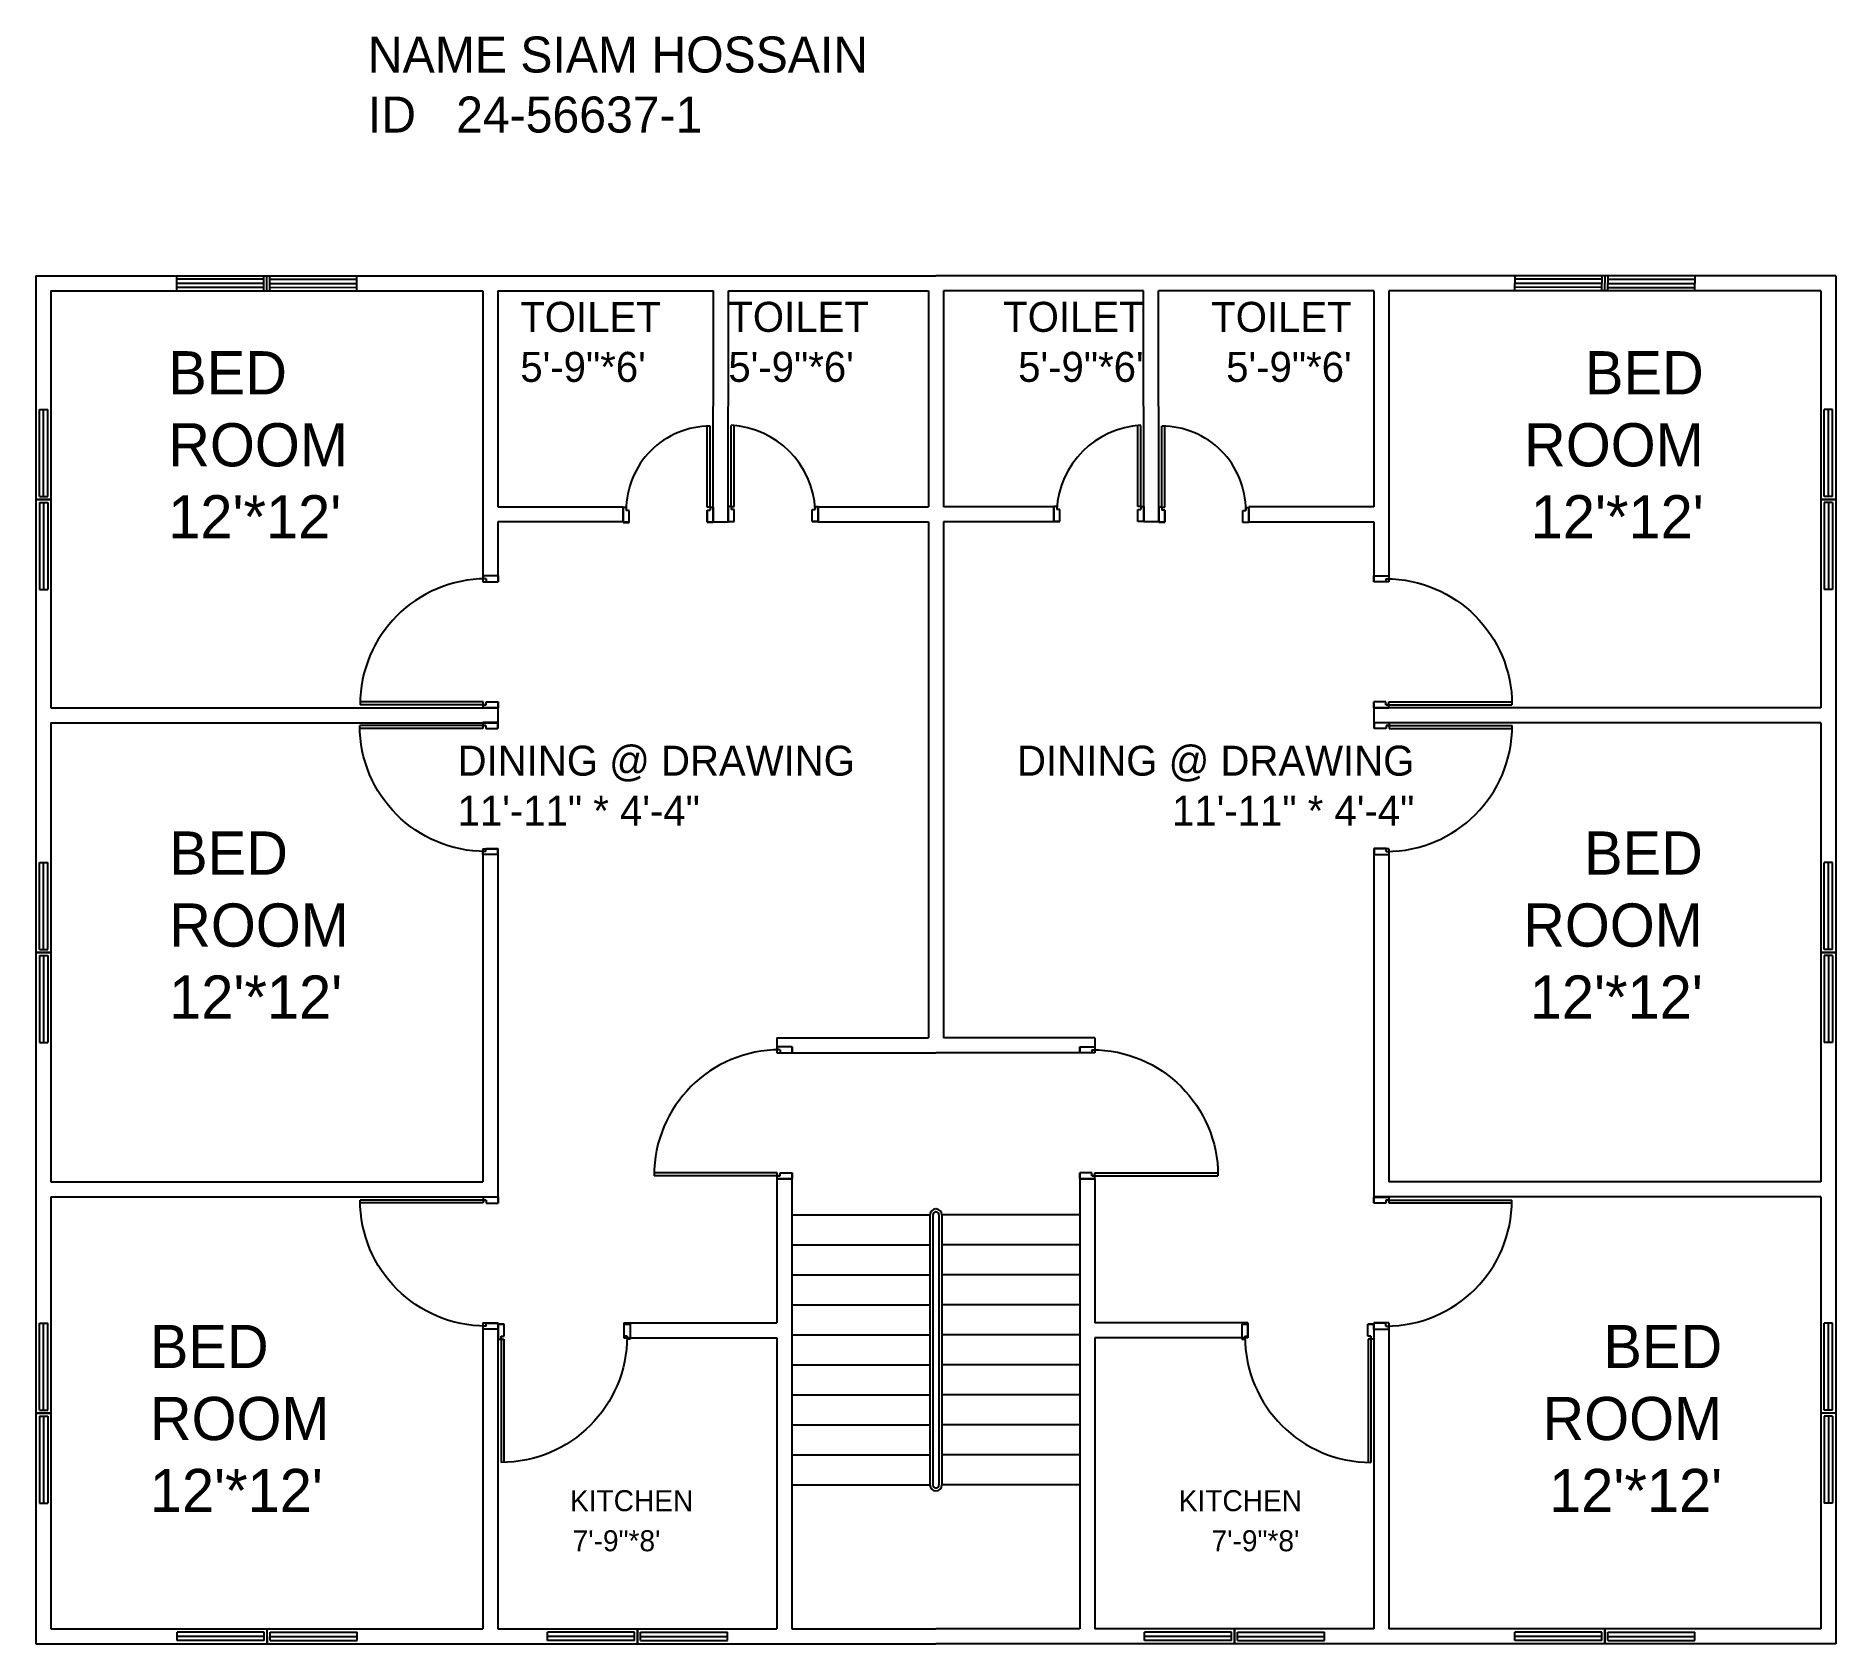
# Model space of a CAD drawing. Header units: inches. Extents: x 421 to 1021, y -336 to 200.
import ezdxf

# ---------------------------------------------------------------- set-up
doc = ezdxf.new("R2010")
doc.units = ezdxf.units.IN
doc.header["$MEASUREMENT"] = 0

# ---------------------------------------------------------------- blocks, each defined once
blk = doc.blocks.new('door')
for p, q in [((578.34, -163.87), (578.34, -121.85)), ((579.33, -162.87), (579.32, -121.86)), ((577.34, -167.87), (577.34, -162.87)), ((577.34, -162.87), (579.33, -162.87)), ((579.34, -167.87), (577.34, -167.87)), ((577.34, -167.87), (579.34, -167.87)), ((578.34, -162.87), (578.34, -163.87)), ((578.34, -163.87), (579.34, -163.87)), ((579.34, -163.87), (579.34, -167.87)), ((621.34, -167.87), (619.34, -167.87)), ((621.34, -167.87), (619.34, -167.87)), ((620.35, -163.87), (619.35, -163.87)), ((619.35, -163.87), (619.35, -167.87)), ((619.35, -167.87), (621.35, -167.87)), ((621.35, -162.87), (620.35, -162.87)), ((620.35, -163.87), (620.35, -162.87)), ((621.35, -167.87), (621.35, -162.87)), ((621.35, -167.87), (621.35, -162.87))]:
    blk.add_line(p, q)
blk.add_arc((578.34, -163.87), 42.02, 0, 90)
blk = doc.blocks.new('door42')
blk.add_blockref('door', (0, 0))

msp = doc.modelspace()

# ---------------------------------------------------------------- linework, layer by layer
for p, q in [((420.75, 120.43), (720.75, 120.43)), ((420.75, 120.43), (420.75, -335.57)), ((467.75, 115.4), (467.75, 120.4)), ((496.75, 115.43), (496.75, 120.43)), ((497.75, 115.43), (497.75, 120.43)), ((498.75, 115.43), (498.75, 120.43)), ((527.75, 115.45), (527.75, 120.45)), ((1020.75, 120.43), (720.75, 120.43)), ((913.75, 115.45), (913.76, 120.45)), ((942.75, 115.43), (942.76, 120.43)), ((943.75, 115.43), (943.76, 120.43)), ((944.75, 115.43), (944.76, 120.43)), ((973.75, 115.4), (973.76, 120.4)), ((1020.75, 120.43), (1020.75, -335.57)), ((425.75, 115.43), (569.75, 115.43)), ((425.75, 115.43), (569.75, 115.43)), ((425.75, 115.43), (569.75, 115.43)), ((425.75, 115.43), (425.75, -23.57)), ((496.75, 119.4), (467.75, 119.4)), ((496.75, 117.93), (467.75, 117.9)), ((496.75, 116.56), (467.75, 116.56)), ((498.75, 119.4), (527.75, 119.4)), ((498.75, 117.93), (527.75, 117.93)), ((498.75, 116.56), (527.75, 116.64)), ((569.75, 115.43), (569.75, 18.43)), ((574.75, 115.43), (646.57, 115.43)), ((574.75, 115.43), (646.57, 115.43)), ((574.75, 115.43), (646.57, 115.43)), ((574.75, 115.43), (574.75, 43.43)), ((616.57, 115.43), (616.57, 115.45)), ((646.5, 38.43), (646.57, 115.43)), ((651.5, 38.43), (651.57, 115.43)), ((651.5, 38.43), (651.57, 115.43)), ((651.57, 115.43), (718.25, 115.43)), ((718.25, 115.43), (718.25, 43.43)), ((723.25, 115.43), (723.25, 43.43)), ((789.94, 115.43), (723.25, 115.43)), ((790.01, 38.43), (789.94, 115.43)), ((790.01, 38.43), (789.94, 115.43)), ((866.75, 115.43), (794.94, 115.43)), ((866.75, 115.43), (794.94, 115.43)), ((866.75, 115.43), (794.94, 115.43)), ((795.01, 38.43), (794.94, 115.43)), ((824.94, 115.43), (824.94, 115.45)), ((866.75, 115.43), (866.75, 43.43)), ((1015.75, 115.43), (871.75, 115.43)), ((1015.75, 115.43), (871.75, 115.43)), ((1015.75, 115.43), (871.75, 115.43)), ((871.75, 115.43), (871.75, 18.43)), ((942.75, 116.56), (913.75, 116.64)), ((942.76, 119.4), (913.76, 119.4)), ((942.76, 117.93), (913.76, 117.93)), ((944.75, 116.56), (973.75, 116.56)), ((944.76, 119.4), (973.76, 119.4)), ((944.76, 117.93), (973.76, 117.9)), ((1015.75, 115.43), (1015.75, -23.57)), ((421.88, 75.92), (423.23, 75.92)), ((421.88, 46.92), (421.88, 75.92)), ((423.25, 46.92), (423.23, 75.92)), ((423.23, 75.92), (424.73, 75.92)), ((424.73, 46.92), (424.73, 75.92)), ((1016.78, 46.92), (1016.78, 75.92)), ((1018.28, 75.92), (1016.78, 75.92)), ((1018.25, 46.92), (1018.28, 75.92)), ((1019.62, 75.92), (1018.28, 75.92)), ((1019.62, 46.92), (1019.62, 75.92)), ((644.5, 43.34), (644.52, 70.35)), ((645.51, 43.34), (645.51, 70.37)), ((645.51, 43.34), (645.51, 70.37)), ((652.45, 43.6), (652.45, 70.62)), ((653.46, 43.6), (653.44, 70.61)), ((788.05, 43.6), (788.07, 70.61)), ((789.06, 43.6), (789.06, 70.62)), ((796, 43.34), (796, 70.37)), ((796, 43.34), (796, 70.37)), ((797, 43.34), (796.99, 70.35)), ((425.75, 45.93), (420.75, 45.86)), ((420.75, 45.92), (425.75, 45.92)), ((421.88, 46.92), (424.73, 46.92)), ((421.88, 44.92), (424.73, 44.92)), ((421.88, 44.92), (421.96, 15.92)), ((423.25, 44.92), (423.25, 15.92)), ((424.73, 44.92), (424.73, 15.92)), ((574.75, 43.43), (616.5, 43.43)), ((616.48, 43.29), (616.48, 38.29)), ((617.48, 43.29), (616.48, 43.29)), ((616.48, 43.29), (616.48, 38.29)), ((616.5, 38.45), (616.5, 43.43)), ((617.48, 43.29), (617.48, 42.29)), ((618.48, 42.29), (617.48, 42.29)), ((618.48, 38.29), (618.48, 42.29)), ((645.51, 43.34), (644.5, 43.34)), ((645.51, 43.34), (644.51, 43.34)), ((644.51, 42.34), (644.51, 38.34)), ((644.51, 38.34), (644.51, 42.34)), ((644.51, 42.34), (645.51, 42.34)), ((645.51, 43.34), (645.51, 42.34)), ((645.51, 43.34), (646.51, 43.34)), ((645.51, 43.34), (646.51, 43.34)), ((645.51, 43.34), (645.51, 42.34)), ((646.51, 43.34), (646.51, 38.34)), ((646.51, 38.34), (646.51, 42.34)), ((652.45, 43.6), (651.45, 43.6)), ((651.45, 43.6), (651.45, 38.6)), ((652.45, 43.6), (652.45, 42.6)), ((652.45, 43.6), (653.46, 43.6)), ((653.45, 42.6), (652.45, 42.6)), ((653.45, 38.6), (653.45, 42.6)), ((679.48, 38.54), (679.48, 42.54)), ((679.48, 42.54), (680.48, 42.54)), ((680.48, 43.54), (681.48, 43.54)), ((680.48, 43.54), (680.48, 42.54)), ((681.48, 43.54), (681.48, 38.54)), ((681.48, 43.54), (681.48, 38.54)), ((681.5, 43.43), (718.25, 43.43)), ((681.5, 38.4), (681.5, 43.43)), ((760, 43.43), (723.25, 43.43)), ((760.01, 38.4), (760, 43.43)), ((760.03, 43.54), (760.03, 38.54)), ((761.03, 43.54), (760.03, 43.54)), ((760.03, 43.54), (760.03, 38.54)), ((761.03, 43.54), (761.03, 42.54)), ((762.03, 42.54), (761.03, 42.54)), ((762.03, 38.54), (762.03, 42.54)), ((789.06, 43.6), (788.05, 43.6)), ((788.06, 38.6), (788.06, 42.6)), ((788.06, 42.6), (789.06, 42.6)), ((789.06, 43.6), (790.06, 43.6)), ((789.06, 43.6), (789.06, 42.6)), ((790.06, 43.6), (790.06, 38.6)), ((796, 43.34), (794.99, 43.34)), ((796, 43.34), (795, 43.34)), ((795, 43.34), (795, 38.34)), ((795, 38.34), (795, 42.34)), ((796, 43.34), (797, 43.34)), ((796, 43.34), (796, 42.34)), ((796, 43.34), (796, 42.34)), ((796, 43.34), (797, 43.34)), ((797, 42.34), (796, 42.34)), ((797, 42.34), (797, 38.34)), ((797, 38.34), (797, 42.34)), ((823.03, 38.29), (823.03, 42.29)), ((823.03, 42.29), (824.03, 42.29)), ((824.03, 43.29), (825.03, 43.29)), ((824.03, 43.29), (824.03, 42.29)), ((866.75, 43.43), (825, 43.43)), ((825.01, 38.45), (825, 43.43)), ((825.03, 43.29), (825.03, 38.29)), ((825.03, 43.29), (825.03, 38.29)), ((1015.75, 45.93), (1020.75, 45.86)), ((1020.75, 45.92), (1015.75, 45.92)), ((1019.62, 46.92), (1016.78, 46.92)), ((1019.62, 44.92), (1016.78, 44.92)), ((1016.78, 44.92), (1016.78, 15.92)), ((1018.25, 44.92), (1018.25, 15.92)), ((1019.62, 44.92), (1019.54, 15.92)), ((574.75, 38.48), (574.75, 18.43)), ((616.5, 38.45), (574.75, 38.48)), ((616.48, 38.29), (618.48, 38.29)), ((618.48, 38.3), (616.49, 38.3)), ((644.51, 38.34), (646.51, 38.34)), ((646.51, 38.34), (644.51, 38.34)), ((646.5, 38.43), (651.5, 38.43)), ((651.45, 38.6), (653.45, 38.6)), ((679.48, 38.55), (681.47, 38.55)), ((681.48, 38.54), (679.48, 38.54)), ((681.5, 38.43), (718.25, 38.43)), ((718.25, 38.43), (718.25, -133.57)), ((760.01, 38.43), (723.25, 38.43)), ((723.25, 38.43), (723.25, -133.57)), ((762.03, 38.55), (760.03, 38.55)), ((760.03, 38.54), (762.03, 38.54)), ((790.06, 38.6), (788.06, 38.6)), ((795.01, 38.43), (790.01, 38.43)), ((797, 38.34), (795, 38.34)), ((795, 38.34), (797, 38.34)), ((823.03, 38.3), (825.02, 38.3)), ((825.03, 38.29), (823.03, 38.29)), ((825.01, 38.45), (866.75, 38.48)), ((866.75, 38.48), (866.75, 18.43)), ((569.75, 18.43), (574.75, 18.43)), ((871.75, 18.43), (866.75, 18.43)), ((421.96, 15.92), (424.73, 15.92)), ((1019.54, 15.92), (1016.78, 15.92)), ((425.75, -23.57), (574.75, -23.57)), ((574.75, -23.57), (574.75, -28.57)), ((1015.75, -23.57), (866.75, -23.57)), ((866.75, -23.57), (866.75, -28.57)), ((425.75, -28.57), (574.75, -28.57)), ((425.75, -28.57), (425.75, -181.57)), ((1015.75, -28.57), (866.75, -28.57)), ((1015.75, -28.57), (1015.75, -181.57)), ((569.75, -70.57), (574.75, -70.57)), ((569.75, -70.57), (569.75, -181.57)), ((574.75, -70.57), (574.75, -186.57)), ((871.75, -70.57), (866.75, -70.57)), ((866.75, -70.57), (866.75, -186.57)), ((871.75, -70.57), (871.75, -181.57)), ((421.88, -75.13), (423.23, -75.12)), ((421.88, -104.13), (421.88, -75.13)), ((423.25, -104.12), (423.23, -75.12)), ((423.23, -75.12), (424.73, -75.12)), ((424.73, -104.12), (424.73, -75.12)), ((1016.78, -104.12), (1016.78, -75.12)), ((1018.28, -75.12), (1016.78, -75.12)), ((1018.25, -104.12), (1018.28, -75.12)), ((1019.62, -75.13), (1018.28, -75.12)), ((1019.62, -104.13), (1019.62, -75.13)), ((425.75, -105.07), (420.75, -105.06)), ((420.75, -105.13), (425.75, -105.12)), ((421.88, -104.13), (424.73, -104.12)), ((421.88, -106.13), (424.73, -106.12)), ((421.88, -106.13), (421.96, -135.13)), ((423.25, -106.12), (423.25, -135.12)), ((424.73, -106.12), (424.73, -135.12)), ((1015.75, -105.07), (1020.75, -105.06)), ((1020.75, -105.13), (1015.75, -105.12)), ((1019.62, -104.13), (1016.78, -104.12)), ((1019.62, -106.13), (1016.78, -106.12)), ((1016.78, -106.12), (1016.78, -135.12)), ((1018.25, -106.12), (1018.25, -135.12)), ((1019.62, -106.13), (1019.54, -135.13)), ((421.96, -135.13), (424.73, -135.12)), ((667.75, -133.57), (718.25, -133.57)), ((667.75, -133.57), (667.75, -138.57)), ((773.75, -133.57), (723.25, -133.57)), ((773.75, -133.57), (773.75, -138.57)), ((1019.54, -135.13), (1016.78, -135.12)), ((667.75, -138.57), (720.75, -138.57)), ((773.75, -138.57), (720.75, -138.57)), ((425.75, -181.57), (569.75, -181.57)), ((667.75, -180.57), (672.75, -180.57)), ((667.75, -180.57), (667.75, -228.56)), ((672.75, -180.57), (672.75, -330.57)), ((773.75, -180.57), (768.75, -180.57)), ((768.75, -180.57), (768.75, -330.57)), ((773.75, -180.57), (773.75, -228.56)), ((1015.75, -181.57), (871.75, -181.57)), ((425.75, -186.57), (425.75, -330.57)), ((425.75, -186.57), (574.75, -186.57)), ((1015.75, -186.57), (866.75, -186.57)), ((1015.75, -186.57), (1015.75, -330.57)), ((672.75, -192.57), (718.75, -192.57)), ((718.75, -192.57), (718.75, -282.57)), ((719.75, -192.57), (719.75, -282.57)), ((721.75, -192.57), (721.75, -282.57)), ((768.75, -192.57), (722.75, -192.57)), ((722.75, -192.57), (722.75, -282.57)), ((672.75, -202.57), (718.75, -202.57)), ((768.75, -202.57), (722.75, -202.57)), ((672.75, -212.57), (718.75, -212.57)), ((768.75, -212.57), (722.75, -212.57)), ((672.75, -222.57), (718.75, -222.57)), ((768.75, -222.57), (722.75, -222.57)), ((421.88, -228.65), (423.23, -228.65)), ((421.88, -257.65), (421.88, -228.65)), ((423.25, -257.65), (423.23, -228.65)), ((423.23, -228.65), (424.73, -228.65)), ((424.73, -257.65), (424.73, -228.65)), ((569.75, -228.57), (569.75, -330.57)), ((569.75, -228.57), (574.75, -228.57)), ((574.75, -228.57), (574.75, -330.57)), ((616.75, -228.57), (667.75, -228.56)), ((616.75, -228.57), (616.75, -233.57)), ((616.75, -233.57), (667.75, -233.56)), ((667.75, -233.56), (667.75, -330.57)), ((672.75, -232.57), (718.75, -232.57)), ((768.75, -232.57), (722.75, -232.57)), ((824.75, -228.57), (773.75, -228.56)), ((773.75, -233.56), (773.75, -330.57)), ((824.75, -233.57), (773.75, -233.56)), ((824.75, -228.57), (824.75, -233.57)), ((866.75, -228.57), (866.75, -330.57)), ((871.75, -228.57), (866.75, -228.57)), ((871.75, -228.57), (871.75, -330.57)), ((1016.78, -257.65), (1016.78, -228.65)), ((1018.28, -228.65), (1016.78, -228.65)), ((1018.25, -257.65), (1018.28, -228.65)), ((1019.62, -228.65), (1018.28, -228.65)), ((1019.62, -257.65), (1019.62, -228.65)), ((672.75, -242.57), (718.75, -242.57)), ((672.75, -242.57), (718.75, -242.57)), ((768.75, -242.57), (722.75, -242.57)), ((768.75, -242.57), (722.75, -242.57)), ((421.88, -257.65), (424.73, -257.65)), ((672.75, -252.57), (718.75, -252.57)), ((768.75, -252.57), (722.75, -252.57)), ((1019.62, -257.65), (1016.78, -257.65)), ((425.75, -258.57), (420.75, -258.6)), ((420.75, -258.65), (425.75, -258.65)), ((421.88, -259.65), (424.73, -259.65)), ((421.88, -259.65), (421.96, -288.65)), ((423.25, -259.65), (423.25, -288.65)), ((424.73, -259.65), (424.73, -288.65)), ((672.75, -262.57), (718.75, -262.57)), ((768.75, -262.57), (722.75, -262.57)), ((1015.75, -258.57), (1020.75, -258.6)), ((1020.75, -258.65), (1015.75, -258.65)), ((1019.62, -259.65), (1016.78, -259.65)), ((1016.78, -259.65), (1016.78, -288.65)), ((1018.25, -259.65), (1018.25, -288.65)), ((1019.62, -259.65), (1019.54, -288.65)), ((672.75, -272.57), (718.75, -272.57)), ((768.75, -272.57), (722.75, -272.57)), ((672.75, -282.57), (718.75, -282.57)), ((672.75, -282.57), (718.75, -282.57)), ((768.75, -282.57), (722.75, -282.57)), ((768.75, -282.57), (722.75, -282.57)), ((421.96, -288.65), (424.73, -288.65)), ((1019.54, -288.65), (1016.78, -288.65)), ((420.75, -335.57), (720.75, -335.57)), ((425.75, -330.57), (569.75, -330.57)), ((425.75, -330.57), (569.75, -330.57)), ((425.75, -330.57), (569.75, -330.57)), ((496.81, -331.6), (467.81, -331.6)), ((467.81, -333.1), (467.81, -331.6)), ((496.81, -333.07), (467.81, -333.1)), ((467.81, -334.44), (467.81, -333.1)), ((496.81, -334.44), (467.81, -334.44)), ((496.81, -334.44), (496.81, -331.6)), ((497.75, -330.57), (497.81, -335.57)), ((497.81, -335.57), (497.81, -330.57)), ((498.81, -334.44), (498.81, -331.6)), ((498.81, -331.6), (527.81, -331.6)), ((498.81, -333.07), (527.81, -333.07)), ((498.81, -334.44), (527.81, -334.36)), ((527.81, -334.36), (527.81, -331.6)), ((574.75, -330.57), (667.75, -330.57)), ((574.75, -330.57), (667.75, -330.57)), ((574.75, -330.57), (667.75, -330.57)), ((620.23, -331.6), (591.23, -331.6)), ((591.23, -333.1), (591.23, -331.6)), ((620.23, -333.07), (591.23, -333.1)), ((591.23, -334.44), (591.23, -333.1)), ((620.23, -334.44), (591.23, -334.44)), ((620.23, -334.44), (620.23, -331.6)), ((621.23, -335.57), (621.23, -330.57)), ((621.25, -330.57), (621.27, -335.57)), ((622.23, -334.44), (622.23, -331.6)), ((622.23, -331.6), (651.23, -331.6)), ((622.23, -333.07), (651.23, -333.07)), ((622.23, -334.44), (651.23, -334.36)), ((651.23, -334.36), (651.23, -331.6)), ((672.75, -330.57), (720.75, -330.57)), ((672.75, -330.57), (720.75, -330.57)), ((672.75, -330.57), (720.75, -330.57)), ((768.75, -330.57), (720.75, -330.57)), ((768.75, -330.57), (720.75, -330.57)), ((768.75, -330.57), (720.75, -330.57)), ((1020.75, -335.57), (720.75, -335.57)), ((866.75, -330.57), (773.75, -330.57)), ((866.75, -330.57), (773.75, -330.57)), ((866.75, -330.57), (773.75, -330.57)), ((790.28, -334.36), (790.28, -331.6)), ((819.28, -331.6), (790.28, -331.6)), ((819.28, -333.07), (790.28, -333.07)), ((819.28, -334.44), (790.28, -334.36)), ((819.28, -334.44), (819.28, -331.6)), ((820.25, -330.57), (820.24, -335.57)), ((820.28, -335.57), (820.28, -330.57)), ((821.28, -334.44), (821.28, -331.6)), ((821.28, -331.6), (850.28, -331.6)), ((821.28, -333.07), (850.28, -333.1)), ((821.28, -334.44), (850.28, -334.44)), ((850.28, -333.1), (850.28, -331.6)), ((850.28, -334.44), (850.28, -333.1)), ((1015.75, -330.57), (871.75, -330.57)), ((1015.75, -330.57), (871.75, -330.57)), ((1015.75, -330.57), (871.75, -330.57)), ((913.69, -334.36), (913.7, -331.6)), ((942.69, -334.44), (913.69, -334.36)), ((942.7, -331.6), (913.7, -331.6)), ((942.7, -333.07), (913.7, -333.07)), ((942.69, -334.44), (942.7, -331.6)), ((943.69, -335.57), (943.7, -330.57)), ((943.75, -330.57), (943.7, -335.57)), ((944.69, -334.44), (944.7, -331.6)), ((944.69, -334.44), (973.69, -334.44)), ((944.7, -331.6), (973.7, -331.6)), ((944.7, -333.07), (973.7, -333.1)), ((973.69, -334.44), (973.7, -333.1)), ((973.7, -333.1), (973.7, -331.6))]:
    msp.add_line(p, q)
for centre, radius, start, end in [((645.51, 42.34), 28.03, 90, 180.1085), ((650.85, 41), 29.67, 2.9897, 86.90179), ((790.66, 41), 29.67, 93.09821, 177.0103), ((796, 42.34), 28.03, 359.8915, 90), ((645.51, 42.34), 28.03, 188.29895, 188.3149), ((652.45, 42.6), 28.03, 351.6851, 351.70105), ((789.06, 42.6), 28.03, 188.29895, 188.3149), ((796, 42.34), 28.03, 351.6851, 351.70105), ((720.75, -192.57), 2, 90, 180), ((720.75, -192.57), 1, 90, 180), ((720.75, -192.57), 2, 0, 90), ((720.75, -192.57), 1, 0, 90), ((720.75, -282.57), 2, 180, 270), ((720.75, -282.57), 1, 180, 270), ((720.75, -282.57), 1, 270, 0), ((720.75, -282.57), 2, 270, 0)]:
    msp.add_arc(centre, radius, start, end)

# ---------------------------------------------------------------- block references
for p, rotation in [((406.91, -600.89), 90), ((1034.7, 548.94), 270), ((504.91, -757.85), 90), ((1034.59, 390.75), 270), ((1444.09, -396.89), 180)]:
    msp.add_blockref('door42', p, dxfattribs=dict(rotation=rotation))
at = {"xscale": -1}
for p, rotation in [((1034.6, -600.89), 270), ((406.8, 548.94), 90), ((936.6, -757.85), 270), ((406.92, 390.75), 90), ((-2.58, -396.89), 180)]:
    msp.add_blockref('door42', p, dxfattribs=dict(at, rotation=rotation))

# ---------------------------------------------------------------- texts
at = {"insert": (526.92, 200.22), "char_height": 12, "attachment_point": 1}
msp.add_mtext_dynamic_manual_height_columns(' NAME SIAM HOSSAIN\\P ID   24-56637-1', width=409.1555, gutter_width=1, heights=[0], dxfattribs=at)
for s, insert, char_height, width, attachment_point in [('TOILET\\P5\'-9"*6\'', (582.2, 111.78), 10, 147.4876, 1), ('TOILET\\P5\'-9"*6\'', (651.54, 111.79), 10, 147.4876, 1), ('TOILET\\P5\'-9"*6\'', (789.97, 111.79), 10, 147.4876, 3), ('TOILET\\P5\'-9"*6\'', (859.31, 111.78), 10, 147.4876, 3), ("BED ROOM ^J12'*12'", (464.83, 95.35), 14.4, 52.7697, 1), ("BED ROOM ^J12'*12'", (976.68, 95.35), 14.4, 52.7697, 3), ('DINING @ DRAWING\\P11\'-11" * 4\'-4"', (561.29, -36.15), 10, 259.1078, 1), ('DINING @ DRAWING\\P11\'-11" * 4\'-4"', (880.21, -36.15), 10, 259.1078, 3), ("BED ROOM ^J12'*12'", (465.14, -64.73), 14.4, 52.7697, 1), ("BED ROOM ^J12'*12'", (976.37, -64.73), 14.4, 52.7697, 3), ("BED ROOM ^J12'*12'", (458.7, -229.21), 14.4, 52.7697, 1), ("BED ROOM ^J12'*12'", (982.81, -229.21), 14.4, 52.7697, 3), ('KITCHEN', (598.75, -284.3), 7, 153.1946, 1), ('KITCHEN', (842.76, -284.3), 7, 153.1946, 3), ('7\'-9"*8\'', (599.63, -297.66), 7, 198.1337, 1), ('7\'-9"*8\'', (841.88, -297.66), 7, 198.1337, 3)]:
    msp.add_mtext(s, dxfattribs=dict(insert=insert, char_height=char_height, width=width, attachment_point=attachment_point))

doc.saveas('drawing.dxf')
